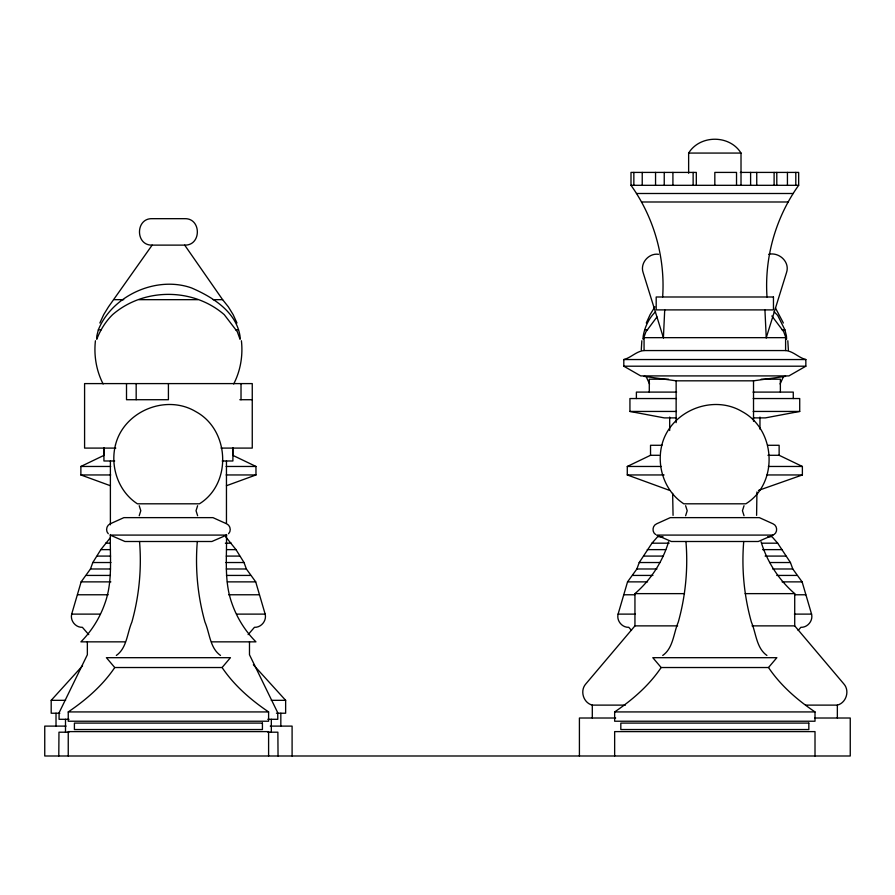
<?xml version="1.0" encoding="UTF-8"?>
<svg xmlns="http://www.w3.org/2000/svg" width="895" height="895" viewBox="0 0 895 895"><rect width="100%" height="100%" fill="white"/><g stroke="black" fill="none" stroke-linecap="round" stroke-linejoin="round"><path stroke-width="1.34" d="M673.062 515.363L672.637 493.335M58.79 755.995L58.969 732.199L69.016 732.199M662.647 296.995C665.354 257.581 653.976 217.44 630.997 185.31L630.997 172.411L696.31 172.411L696.31 185.31M663.408 337.661L664.716 309.894M95.429 340.749C93.751 355.516 96.313 370.743 103.138 383.977M641.279 349.911L641.838 340.749M197.314 541.497C195.054 568.549 197.661 595.969 204.977 622.103C209.71 633.045 209.922 648.081 220.506 655.442M743.723 541.497C741.463 568.549 744.069 595.969 751.386 622.103C756.118 633.045 756.331 648.081 766.914 655.442M110.409 537.66L100.833 549.631L92.811 562.53L90.473 568.985L81.132 581.873L71.689 614.115C69.967 620.66 75.639 627.652 82.385 627.317L88.728 634.622M663.005 536.731L657.635 536.731L651.974 543.187L639.22 562.53L636.882 568.985L627.54 581.873L618.098 614.115C616.375 620.66 622.036 627.652 628.793 627.317L631.512 630.449M766.198 337.907L786.515 272.595C790.173 261.989 779.187 251.898 768.738 254.303M668.599 541.777C662.568 561.791 650.777 579.971 634.947 593.631L634.947 625.874L585.856 683.881C579.647 690.705 583.35 702.899 592.3 705.115L625.404 705.115M98.338 329.83L96.895 335.569A5.706 0.727 -79.5 0 0 96.794 339.306C99.983 330.613 105.554 321.484 112.591 314.648C143.748 287.619 193.096 287.619 224.242 314.648L237.276 331.665L240.05 339.306A5.706 0.727 79.5 0 0 239.938 335.569C235.799 311.326 212.182 296.838 191.429 287.899C156.401 275.515 112.255 295.495 98.338 329.83L101.124 329.83M655.554 311.717C649.11 317.949 644.892 326.753 643.304 335.569A5.706 0.727 -79.5 0 0 643.203 339.306L645.944 331.732L656.975 316.953M99.871 322.994L103.686 314.648L108.496 306.84L152.15 245.118L184.683 245.118C201.666 245.666 201.509 217.955 184.538 218.682L152.295 218.682C135.324 217.955 135.179 245.666 152.15 245.118M233.696 383.977C240.52 370.743 243.082 355.516 241.404 340.749M646.279 322.994L650.094 314.648L654.905 306.84M780.104 383.977L783.371 376.829M740.322 172.411L798.664 172.411L798.664 185.31C775.674 217.44 764.296 257.581 767.015 296.995M139.217 515.721L140.795 510.721L139.217 505.72M197.616 505.72L196.039 510.721L197.616 515.721M685.626 515.721L687.203 510.721L685.626 505.72M744.025 505.72L742.447 510.721L744.025 515.721M114.75 667.525C102.656 685.492 86.054 699.856 68.244 711.928L68.244 721.225L268.601 721.225L268.601 711.928C250.779 699.856 234.177 685.492 222.094 667.525L114.75 667.525L106.404 657.691L230.44 657.691L222.094 667.525M661.159 667.525C649.065 685.492 632.463 699.856 614.652 711.928L614.652 721.225L815.009 721.225L815.009 711.928C797.188 699.856 780.585 685.492 768.503 667.525L661.159 667.525L652.813 657.691L776.849 657.691L768.503 667.525M688.635 173.227L688.635 153.067C699.957 134.63 729.705 134.63 741.015 153.067L741.015 185.31M228.561 533.733C231.492 530.858 230.429 525.399 226.636 523.821L212.954 517.634L123.89 517.634L110.197 523.821C106.404 525.399 105.353 530.858 108.284 533.733M248.116 634.622L254.448 627.317C261.206 627.652 266.878 620.66 265.155 614.115L255.713 581.873L246.371 568.985L244.033 562.53L236 549.631L225.618 536.731M798.139 630.449L800.857 627.317C807.614 627.652 813.286 620.66 811.564 614.115L802.121 581.873L792.78 568.985L790.442 562.53L777.677 543.187L772.027 536.731L767.787 536.731M59.842 713.225L51.194 713.225L51.194 700.326L82.553 665.779M774.074 534.505C777.923 531.999 777.307 525.555 773.045 523.821L759.363 517.634L670.299 517.634L656.606 523.821C652.354 525.555 651.739 531.999 655.587 534.505M116.328 655.442C126.911 648.081 127.135 633.045 131.867 622.103C139.172 595.969 141.79 568.549 139.53 541.497M662.736 655.442C673.32 648.081 673.543 633.045 678.276 622.103C685.581 595.969 688.199 568.549 685.939 541.497M805.847 366.2L788.931 375.911L640.719 375.911L623.804 366.2L623.804 359.544C631.132 357.687 636.457 351.131 644.064 350.56L785.597 350.56C793.194 351.131 798.519 357.687 805.847 359.544L805.847 366.2L623.804 366.2M110.432 485.739L80.874 474.954L80.874 466.463L104.122 455.286L104.122 447.791M669.684 490.426L627.283 474.954L627.283 466.463L650.531 455.286L659.145 455.286M805.634 705.115L837.351 705.115C846.301 702.899 850.004 690.705 843.806 683.881L794.715 625.874L794.715 593.631C778.885 579.971 767.082 561.791 761.063 541.777M226.413 485.739L255.97 474.954L255.97 466.463L232.722 455.286L232.722 447.791M767.955 455.286L779.131 455.286L802.379 466.463L802.379 474.954L758.434 490.426M753.176 398.543L799.716 398.543L799.716 411.443L765.393 417.887L753.254 417.887M644.064 376.347L676.139 380.822L753.523 380.822L785.597 376.347M688.635 153.067L741.015 153.067M630.997 185.31L798.664 185.31M636.49 193.499L793.16 193.499M641.514 201.99L788.137 201.99M658.586 254.303C648.774 252.86 639.824 263.119 643.136 272.595L663.463 337.907M114.213 299.668L123.711 299.668M139.038 299.668L197.795 299.668M213.133 299.668L222.62 299.668L228.348 306.84L233.147 314.648L236.962 322.994M235.721 329.83L238.495 329.83M644.747 329.83L647.532 329.83M782.129 329.83L784.904 329.83L786.347 335.569A5.706 0.727 79.5 0 1 786.459 339.306L783.684 331.665L771.848 315.946M623.804 359.544L805.847 359.544M668.487 379.2L649.289 379.2L649.289 392.099M761.175 379.2L780.373 379.2L780.373 392.099M676.631 392.099L636.39 392.099L636.39 398.543M753.031 392.099L793.272 392.099L793.272 398.543M676.475 398.543L629.935 398.543L629.935 411.443L664.269 417.887L676.396 417.887M239.815 399.718L252.256 399.718M629.935 411.443L676.475 411.443M753.176 411.443L799.716 411.443M661.696 445.285L650.531 445.285L650.531 455.286M767.955 445.285L779.131 445.285L779.131 455.286M115.824 448.093L84.589 448.093L84.589 383.597L252.256 383.597L252.256 448.093L221.02 448.093M114.683 460.981L103.932 460.981L103.932 448.093M222.161 460.981L232.901 460.981L232.901 448.093M80.874 466.463L110.7 466.463M226.144 466.463L255.97 466.463M627.283 466.463L661.293 466.463M768.369 466.463L802.379 466.463M80.874 474.954L110.7 474.954M226.144 474.954L255.97 474.954M627.283 474.954L664.079 474.954M766.97 474.954L802.379 474.954M105.565 543.187L110.219 543.187M225.361 543.187L231.279 543.187M651.974 543.187L669.136 543.187M761.768 543.187L777.677 543.187M100.833 549.631L109.895 549.631M226.95 549.631L236 549.631M647.242 549.631L665.701 549.631M762.618 549.631L782.409 549.631M97.275 556.086L110.577 556.086M226.267 556.086L239.558 556.086M643.684 556.086L663.262 556.086M765.135 556.086L785.967 556.086M92.811 562.53L110.946 562.53M225.887 562.53L244.033 562.53M639.22 562.53L660.029 562.53M769.633 562.53L790.442 562.53M90.473 568.985L110.544 568.985M226.29 568.985L246.371 568.985M636.882 568.985L656.952 568.985M772.698 568.985L792.78 568.985M86.367 575.429L110.398 575.429M226.435 575.429L250.477 575.429M632.776 575.429L652.902 575.429M776.759 575.429L796.874 575.429M81.132 581.873L110.868 581.873M227.364 581.873L255.713 581.873M627.54 581.873L647.555 581.873M782.096 581.873L802.121 581.873M634.947 593.631L684.518 593.631M745.132 593.631L794.715 593.631M77.496 594.772L108.161 594.772M228.684 594.772L259.349 594.772M623.904 594.772L634.79 594.772M794.872 594.772L805.757 594.772M71.689 614.115L100.016 614.115M236.817 614.115L265.155 614.115M618.098 614.115L635.249 614.115M794.402 614.115L811.564 614.115M634.947 625.874L677.638 625.874M752.024 625.874L794.715 625.874M125.3 641.849L80.908 641.849C91.749 630.93 100.061 617.55 105.039 602.995C112.915 581.045 109.828 557.305 110.387 534.528M211.533 641.849L255.936 641.849C245.085 630.93 236.772 617.55 231.794 602.995C223.929 581.045 227.006 557.305 226.457 534.528M51.194 700.326L65.603 700.326M271.241 700.326L285.639 700.326L285.639 713.225L276.443 713.225M68.244 711.928L268.601 711.928M614.652 711.928L815.009 711.928M615.671 718.014L579.412 718.014L579.412 755.995M814.618 718.014L850.25 718.014L850.25 755.995L44.75 755.995L44.75 726.113L66.085 726.113M69.016 719.3L59.059 719.3L59.104 712.722L87.352 654.748L87.352 641.849M267.829 719.3L277.786 719.3L277.73 712.722L249.481 654.748L249.481 641.849M270.279 726.113L292.094 726.113L292.094 755.995M267.829 732.199L277.875 732.199L278.043 755.995M774.108 311.717L777.688 315.42L784.904 329.83M253.363 664.772L285.639 700.326M184.683 245.118L222.62 299.668M775.439 307.958L783.371 322.994M646.279 376.829L649.546 383.977M787.813 340.749L788.372 349.911M756.935 491.948L756.599 515.363M764.934 309.894L766.243 337.661M837.351 705.115L837.351 718.014M815.009 755.995L815.009 731.607L614.652 731.607L614.652 755.995M795.8 172.411L795.8 185.31M787.432 172.411L787.432 185.31M785.597 350.56L785.597 337.661L644.064 337.661L644.064 350.56M776.793 172.411L776.793 185.31M774.108 172.411L774.108 185.31M759.967 417.07L759.967 429.164M756.745 172.411L756.745 185.31M753.523 380.822L753.523 421.254M750.603 172.411L750.603 185.31M736.529 185.31L736.529 172.411L714.825 172.411L714.825 185.31M693.133 172.411L693.133 185.31M676.139 380.822L676.139 422.653M672.917 172.411L672.917 185.31M669.684 417.07L669.684 430.506M664.235 172.411L664.235 185.31M655.554 172.411L655.554 185.31M642.23 172.411L642.23 185.31M633.85 172.411L633.85 185.31M592.3 705.115L592.3 718.014M280.829 713.225L280.829 726.113M271.33 719.3L271.33 732.199M268.601 755.995L268.601 731.607L68.244 731.607L68.244 755.995M241.023 383.597L241.023 399.718M226.457 460.981L226.457 523.43M168.417 383.597L168.417 399.718L126.508 399.718L126.508 383.597M136.174 383.597L136.174 399.718M110.387 460.981L110.387 524.817M65.503 719.3L65.503 732.199M56.016 713.225L56.016 726.113M115.477 444.927C109.984 466.619 118.341 491.5 137.394 503.807L199.451 503.807C232.286 483.389 229.635 429.835 195.826 411.644C166.078 393.733 123.834 411.23 115.477 444.927M661.886 444.927C656.393 466.619 664.75 491.5 683.802 503.807L745.859 503.807C778.695 483.389 776.043 429.835 742.235 411.644C712.487 393.733 670.243 411.23 661.886 444.927M226.636 535.087L211.88 541.497L124.953 541.497L110.197 535.087L226.636 535.087M773.045 535.087L758.289 541.497L671.362 541.497L656.606 535.087L773.045 535.087M773.459 296.995L656.192 296.995L656.192 309.894L773.459 309.894L773.459 296.995M262.425 723.093L74.408 723.093L74.408 729.537L262.425 729.537L262.425 723.093M808.834 723.093L620.817 723.093L620.817 729.537L808.834 729.537L808.834 723.093"/></g></svg>
